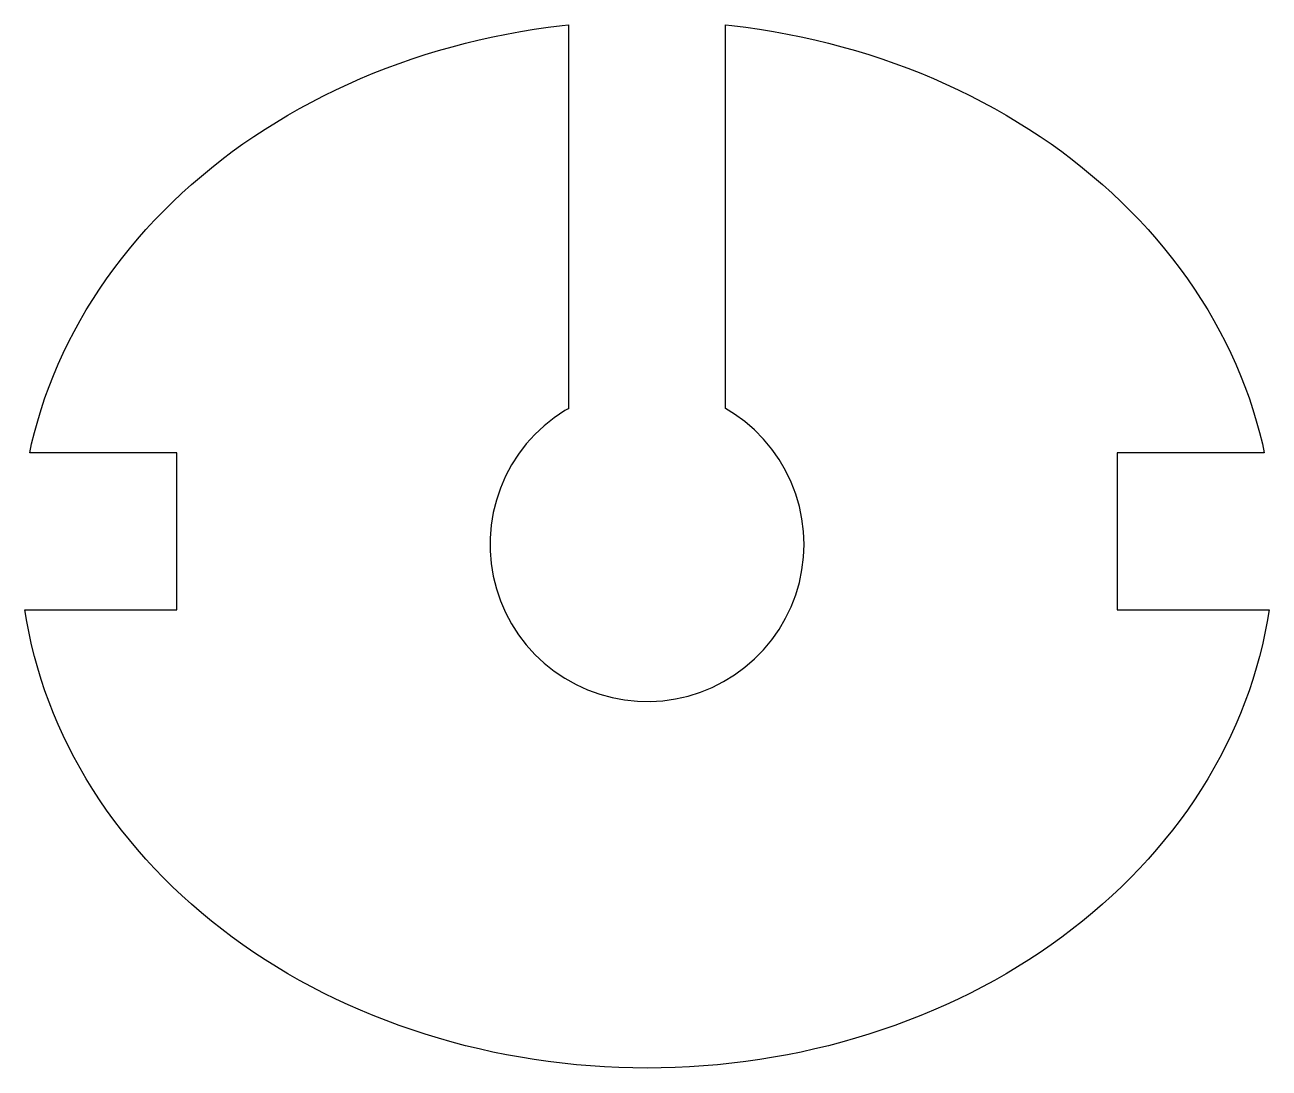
# Model space of a CAD drawing. Header units: millimetres. Extents: x 0 to 47.5, y 0 to 39.8.
import ezdxf

# ---------------------------------------------------------------- set-up
doc = ezdxf.new("R2010")
doc.units = ezdxf.units.MM
doc.layers.add('CUT', color=7, linetype='Continuous')

msp = doc.modelspace()

# ---------------------------------------------------------------- linework, layer by layer
at = {"layer": 'CUT'}
msp.add_lwpolyline([(0.183, 23.5), (0.257, 23.838), (0.367, 24.28), (0.489, 24.72), (0.622, 25.158), (0.768, 25.593), (0.925, 26.025), (1.094, 26.454), (1.274, 26.88), (1.466, 27.303), (1.669, 27.721), (1.884, 28.136), (2.11, 28.546), (2.346, 28.953), (2.594, 29.354), (2.853, 29.751), (3.122, 30.143), (3.401, 30.53), (3.691, 30.911), (3.992, 31.287), (4.302, 31.657), (4.623, 32.021), (4.953, 32.379), (5.292, 32.73), (5.641, 33.075), (6, 33.414), (6.367, 33.745), (6.744, 34.07), (7.129, 34.387), (7.522, 34.697), (7.924, 35), (8.334, 35.295), (8.752, 35.582), (9.177, 35.861), (9.61, 36.132), (10.05, 36.395), (10.497, 36.65), (10.951, 36.896), (11.411, 37.133), (11.878, 37.362), (12.351, 37.581), (12.829, 37.792), (13.313, 37.994), (13.803, 38.187), (14.298, 38.37), (14.797, 38.544), (15.301, 38.708), (15.809, 38.863), (16.322, 39.008), (16.838, 39.144), (17.358, 39.27), (17.881, 39.386), (18.407, 39.492), (18.935, 39.588), (19.467, 39.674), (20, 39.751), (20.535, 39.817), (20.773, 39.841), (20.773, 25.196), (20.782, 25.196), (20.632, 25.113), (20.226, 24.84), (19.844, 24.534), (19.487, 24.199), (19.159, 23.836), (18.862, 23.447), (18.597, 23.035), (18.367, 22.603), (18.173, 22.154), (18.016, 21.69), (17.897, 21.216), (17.818, 20.733), (17.778, 20.245), (17.778, 19.755), (17.818, 19.267), (17.897, 18.784), (18.016, 18.31), (18.173, 17.846), (18.367, 17.397), (18.597, 16.965), (18.862, 16.553), (19.159, 16.164), (19.487, 15.801), (19.844, 15.466), (20.226, 15.16), (20.632, 14.887), (21.06, 14.648), (21.505, 14.445), (21.965, 14.279), (22.438, 14.15), (22.919, 14.061), (23.406, 14.011), (23.895, 14.001), (24.384, 14.031), (24.868, 14.101), (25.345, 14.21), (25.812, 14.357), (26.265, 14.542), (26.702, 14.764), (27.119, 15.02), (27.514, 15.309), (27.884, 15.63), (28.226, 15.979), (28.539, 16.356), (28.82, 16.756), (29.068, 17.178), (29.28, 17.619), (29.456, 18.076), (29.594, 18.546), (29.693, 19.025), (29.753, 19.511), (29.773, 20), (29.753, 20.489), (29.693, 20.975), (29.594, 21.454), (29.456, 21.924), (29.28, 22.381), (29.068, 22.822), (28.82, 23.244), (28.539, 23.644), (28.226, 24.021), (27.884, 24.37), (27.514, 24.691), (27.119, 24.98), (26.767, 25.196), (26.773, 25.196), (26.773, 39.841), (27.009, 39.817), (27.545, 39.751), (28.078, 39.674), (28.609, 39.588), (29.138, 39.492), (29.664, 39.386), (30.187, 39.27), (30.707, 39.144), (31.223, 39.008), (31.735, 38.863), (32.244, 38.708), (32.748, 38.544), (33.247, 38.37), (33.742, 38.187), (34.231, 37.994), (34.715, 37.792), (35.194, 37.581), (35.667, 37.362), (36.134, 37.133), (36.594, 36.896), (37.048, 36.65), (37.495, 36.395), (37.935, 36.132), (38.368, 35.861), (38.793, 35.582), (39.211, 35.295), (39.621, 35), (40.023, 34.697), (40.416, 34.387), (40.801, 34.07), (41.178, 33.745), (41.545, 33.414), (41.903, 33.075), (42.253, 32.73), (42.592, 32.379), (42.922, 32.021), (43.243, 31.657), (43.553, 31.287), (43.853, 30.911), (44.144, 30.53), (44.423, 30.143), (44.692, 29.751), (44.951, 29.354), (45.199, 28.953), (45.435, 28.546), (45.661, 28.136), (45.876, 27.721), (46.079, 27.303), (46.271, 26.88), (46.451, 26.454), (46.62, 26.025), (46.777, 25.593), (46.923, 25.158), (47.056, 24.72), (47.178, 24.28), (47.288, 23.838), (47.362, 23.5), (41.733, 23.5), (41.733, 17.5), (47.545, 17.5), (47.472, 17.053), (47.386, 16.607), (47.288, 16.162), (47.178, 15.72), (47.057, 15.28), (46.923, 14.842), (46.777, 14.407), (46.62, 13.975), (46.451, 13.546), (46.271, 13.12), (46.079, 12.697), (45.876, 12.279), (45.661, 11.864), (45.436, 11.454), (45.199, 11.047), (44.951, 10.646), (44.693, 10.249), (44.424, 9.857), (44.144, 9.47), (43.854, 9.089), (43.554, 8.713), (43.243, 8.343), (42.923, 7.979), (42.593, 7.621), (42.253, 7.27), (41.904, 6.925), (41.545, 6.586), (41.178, 6.255), (40.802, 5.93), (40.417, 5.613), (40.023, 5.303), (39.621, 5), (39.212, 4.705), (38.794, 4.418), (38.368, 4.139), (37.936, 3.868), (37.495, 3.605), (37.048, 3.35), (36.595, 3.104), (36.134, 2.867), (35.667, 2.638), (35.195, 2.419), (34.716, 2.208), (34.232, 2.006), (33.742, 1.813), (33.248, 1.63), (32.748, 1.456), (32.244, 1.292), (31.736, 1.137), (31.224, 0.991), (30.707, 0.856), (30.188, 0.73), (29.665, 0.614), (29.139, 0.508), (28.61, 0.412), (28.079, 0.326), (27.545, 0.249), (27.01, 0.183), (26.473, 0.127), (25.935, 0.082), (25.395, 0.046), (24.855, 0.02), (24.314, 0.005), (23.773, 0), (23.232, 0.005), (22.691, 0.02), (22.151, 0.046), (21.611, 0.082), (21.073, 0.127), (20.536, 0.183), (20.001, 0.249), (19.467, 0.326), (18.936, 0.412), (18.407, 0.508), (17.881, 0.614), (17.358, 0.73), (16.839, 0.856), (16.322, 0.991), (15.81, 1.137), (15.302, 1.292), (14.798, 1.456), (14.298, 1.63), (13.804, 1.813), (13.314, 2.006), (12.83, 2.208), (12.351, 2.419), (11.879, 2.638), (11.412, 2.867), (10.951, 3.104), (10.498, 3.35), (10.05, 3.605), (9.61, 3.868), (9.178, 4.139), (8.752, 4.418), (8.334, 4.705), (7.924, 5), (7.523, 5.303), (7.129, 5.613), (6.744, 5.93), (6.368, 6.255), (6, 6.586), (5.642, 6.925), (5.293, 7.27), (4.953, 7.621), (4.623, 7.979), (4.303, 8.343), (3.992, 8.713), (3.692, 9.089), (3.402, 9.47), (3.122, 9.857), (2.853, 10.249), (2.594, 10.646), (2.347, 11.047), (2.11, 11.454), (1.884, 11.864), (1.67, 12.279), (1.466, 12.697), (1.275, 13.12), (1.094, 13.546), (0.925, 13.975), (0.768, 14.407), (0.623, 14.842), (0.489, 15.28), (0.367, 15.72), (0.257, 16.162), (0.16, 16.607), (0.074, 17.053), (0, 17.5), (5.812, 17.5), (5.812, 23.5)], close=True, dxfattribs=at)

doc.saveas('drawing.dxf')
